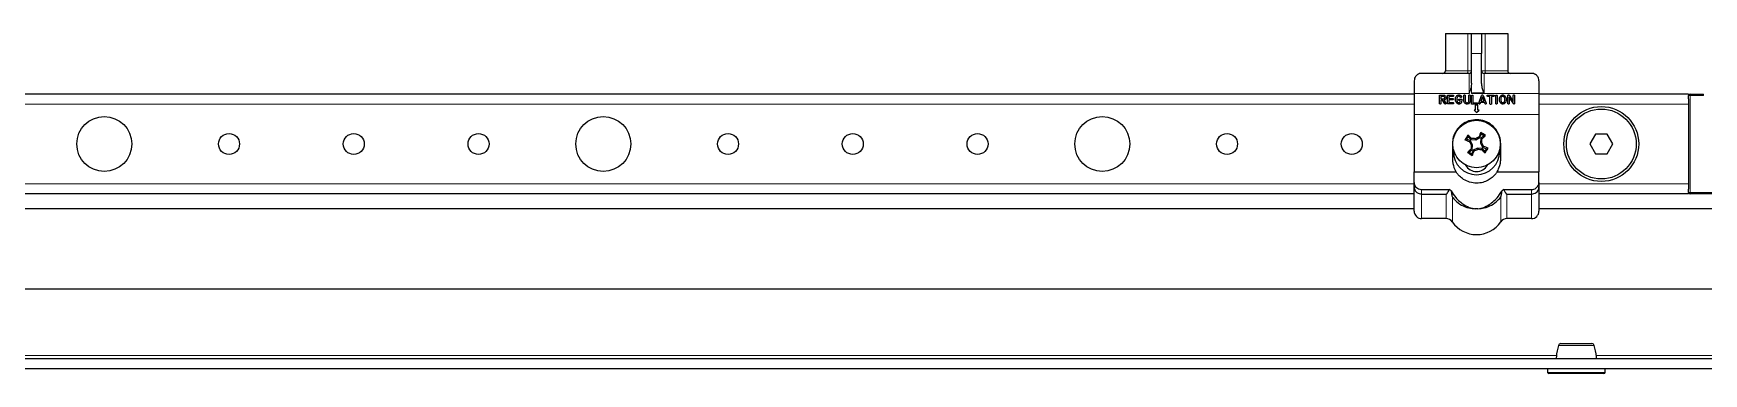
# Model space of a CAD drawing. Header units: millimetres. Extents: x -596 to 1663, y -811 to 1017.
# Drawn here: x 1136.7 to 1471.4, y -693 to -624.8 of the extents above; entities that cross this region are included whole.
import ezdxf

# ---------------------------------------------------------------- set-up
doc = ezdxf.new("R2010")
doc.units = ezdxf.units.MM

msp = doc.modelspace()

# ---------------------------------------------------------------- linework, layer by layer
at = {"color": 7, "linetype": 'Continuous', "lineweight": 25}
for p, q in [((1419.64, -624.81), (1419.64, -632.31)), ((1419.64, -624.81), (1424.17, -624.81)), ((1424.17, -624.81), (1424.89, -624.81)), ((1424.89, -624.81), (1426.89, -624.81)), ((1424.89, -628.81), (1424.89, -624.81)), ((1426.89, -624.81), (1426.89, -628.81)), ((1426.89, -624.81), (1427.61, -624.81)), ((1427.61, -624.81), (1432.14, -624.81)), ((1432.14, -624.81), (1432.14, -632.31)), ((1424.89, -634.74), (1424.89, -628.81)), ((1426.89, -634.74), (1426.89, -628.81)), ((1413.39, -634.31), (1413.39, -636.81)), ((1424.39, -632.81), (1414.89, -632.81)), ((1436.89, -632.81), (1427.39, -632.81)), ((1438.39, -634.31), (1438.39, -636.81)), ((1413.39, -636.96), (833.39, -636.96)), ((1413.39, -636.81), (1413.39, -641.06)), ((1418.48, -638.82), (1418.48, -637.16)), ((1418.48, -637.16), (1419.24, -637.16)), ((1419.24, -637.42), (1418.75, -637.42)), ((1418.75, -637.42), (1418.75, -637.92)), ((1418.75, -637.92), (1419.34, -637.92)), ((1419.04, -638.19), (1418.75, -638.19)), ((1418.75, -638.19), (1418.75, -638.82)), ((1419.53, -638.9), (1419.04, -638.19)), ((1419.34, -638.19), (1419.74, -638.76)), ((1420.09, -637.16), (1421.15, -637.16)), ((1420.09, -638.93), (1420.09, -637.16)), ((1421.15, -638.93), (1420.09, -638.93)), ((1421.15, -637.42), (1420.35, -637.42)), ((1420.35, -637.42), (1420.35, -637.83)), ((1420.35, -637.83), (1421.1, -637.83)), ((1421.1, -638.09), (1420.35, -638.09)), ((1420.35, -638.09), (1420.35, -638.67)), ((1420.35, -638.67), (1421.15, -638.67)), ((1422.42, -638), (1422.92, -638)), ((1422.63, -638.26), (1422.42, -638.26)), ((1422.92, -638), (1422.92, -638.29)), ((1423.35, -638.35), (1423.35, -637.27)), ((1423.61, -637.27), (1423.61, -638.34)), ((1424.36, -638.33), (1424.36, -637.27)), ((1424.62, -637.27), (1424.62, -638.33)), ((1424.91, -638.96), (1424.91, -637.29)), ((1425.97, -638.96), (1424.91, -638.96)), ((1425.17, -637.29), (1425.17, -638.69)), ((1425.17, -638.69), (1425.97, -638.69)), ((1426.14, -639.16), (1425.64, -639.16)), ((1425.64, -639.16), (1425.64, -640.16)), ((1426.14, -640.16), (1426.14, -639.16)), ((1426.33, -638.78), (1426.9, -637.24)), ((1426.67, -638.62), (1426.58, -638.87)), ((1427.48, -638.62), (1426.67, -638.62)), ((1427.07, -637.48), (1426.76, -638.36)), ((1426.76, -638.36), (1427.39, -638.36)), ((1427.39, -638.36), (1427.07, -637.48)), ((1427.23, -637.26), (1427.82, -638.78)), ((1427.57, -638.86), (1427.48, -638.62)), ((1428.16, -637.16), (1429.28, -637.16)), ((1428.57, -637.42), (1428.16, -637.42)), ((1428.57, -638.89), (1428.57, -637.42)), ((1429.28, -637.42), (1428.89, -637.42)), ((1428.89, -637.42), (1428.89, -638.89)), ((1429.75, -638.82), (1429.75, -637.29)), ((1430.01, -637.29), (1430.01, -638.82)), ((1432.17, -638.82), (1432.17, -637.26)), ((1433.27, -638.85), (1432.43, -637.58)), ((1432.43, -637.58), (1432.43, -638.82)), ((1432.44, -637.21), (1433.25, -638.45)), ((1433.25, -638.45), (1433.25, -637.27)), ((1433.51, -637.27), (1433.51, -638.82)), ((1438.39, -636.81), (1438.39, -641.06)), ((1468.39, -636.96), (1438.39, -636.96)), ((1468.39, -636.96), (1468.39, -637.26)), ((1468.39, -637.9), (1468.39, -637.26)), ((1468.39, -637.9), (1468.39, -638.96)), ((1468.39, -638.96), (1468.39, -654.96)), ((1468.69, -636.96), (1471.39, -636.96)), ((1413.39, -641.06), (1413.39, -652.56)), ((1425.39, -640.16), (1425.89, -640.66)), ((1425.64, -640.16), (1425.39, -640.16)), ((1425.89, -640.66), (1426.39, -640.16)), ((1426.39, -640.16), (1426.14, -640.16)), ((1438.39, -641.06), (1438.39, -652.56)), ((1423.87, -646), (1424.21, -645.5)), ((1424.21, -645.5), (1424.18, -645.17)), ((1424.21, -645.5), (1424.75, -646.08)), ((1424.75, -646.08), (1424.85, -645.86)), ((1425.72, -646.13), (1425.67, -645.9)), ((1425.72, -646.13), (1426.58, -645.69)), ((1426.58, -645.69), (1426.4, -645.53)), ((1426.58, -645.69), (1426.84, -644.94)), ((1426.76, -645.81), (1426.71, -646.78)), ((1426.84, -644.94), (1426.74, -644.63)), ((1427.35, -645.27), (1426.76, -645.81)), ((1426.76, -645.81), (1426.99, -645.92)), ((1426.84, -644.94), (1427.35, -645.27)), ((1427.35, -645.27), (1427.67, -645.24)), ((1449.74, -644.96), (1448.58, -646.96)), ((1452.04, -644.96), (1449.74, -644.96)), ((1453.2, -646.96), (1452.04, -644.96)), ((1421.04, -646.96), (1421.04, -649.96)), ((1421.24, -648.46), (1421.04, -648.46)), ((1423.87, -646), (1423.57, -646.11)), ((1424.63, -646.26), (1423.87, -646)), ((1424.43, -648.64), (1424.11, -648.67)), ((1424.43, -648.64), (1425.02, -648.1)), ((1424.94, -648.97), (1424.43, -648.64)), ((1424.63, -646.26), (1424.47, -646.45)), ((1425.07, -647.13), (1424.63, -646.26)), ((1424.75, -646.08), (1425.72, -646.13)), ((1425.02, -648.1), (1424.79, -647.99)), ((1425.07, -647.13), (1424.83, -647.18)), ((1425.2, -648.22), (1424.94, -648.97)), ((1424.94, -648.97), (1425.04, -649.28)), ((1425.02, -648.1), (1425.07, -647.13)), ((1426.06, -647.78), (1425.2, -648.22)), ((1425.2, -648.22), (1425.38, -648.38)), ((1426.06, -647.78), (1426.11, -648.01)), ((1427.03, -647.83), (1426.06, -647.78)), ((1426.71, -646.78), (1426.95, -646.73)), ((1426.71, -646.78), (1427.15, -647.65)), ((1427.03, -647.83), (1426.93, -648.05)), ((1427.58, -648.41), (1427.03, -647.83)), ((1427.15, -647.65), (1427.31, -647.46)), ((1427.15, -647.65), (1427.91, -647.91)), ((1427.91, -647.91), (1427.58, -648.41)), ((1427.58, -648.41), (1427.6, -648.74)), ((1427.91, -647.91), (1428.21, -647.8)), ((1430.74, -648.46), (1430.54, -648.46)), ((1430.74, -649.96), (1430.74, -646.96)), ((1448.58, -646.96), (1449.74, -648.96)), ((1449.74, -648.96), (1452.04, -648.96)), ((1452.04, -648.96), (1453.2, -646.96)), ((1413.39, -654.7), (1413.39, -652.56)), ((1413.39, -652.56), (1421.8, -652.56)), ((1429.98, -652.56), (1438.39, -652.56)), ((1438.39, -654.7), (1438.39, -652.56)), ((1413.39, -655.61), (1413.39, -654.7)), ((1413.39, -660.41), (1413.39, -655.61)), ((1438.39, -654.7), (1438.39, -655.61)), ((1438.39, -655.61), (1438.39, -660.41)), ((1468.39, -654.96), (1468.39, -656.01)), ((1468.39, -656.66), (1468.39, -656.01)), ((1413.39, -656.96), (833.39, -656.96)), ((1414.89, -656.09), (1420.41, -656.09)), ((1414.89, -656.99), (1419.8, -656.99)), ((1431.37, -656.09), (1436.89, -656.09)), ((1431.98, -656.99), (1436.89, -656.99)), ((1468.39, -656.96), (1438.39, -656.96)), ((1468.39, -656.66), (1468.39, -656.96)), ((1493.09, -656.96), (1468.69, -656.96)), ((1413.39, -659.96), (806.89, -659.96)), ((1419.8, -661.91), (1414.89, -661.91)), ((1436.89, -661.91), (1431.98, -661.91)), ((1494.89, -659.96), (1438.39, -659.96)), ((806.89, -675.96), (1494.89, -675.96)), ((756.19, -689.96), (1545.59, -689.96)), ((756.19, -691.96), (1545.59, -691.96)), ((1440.14, -691.96), (1440.14, -692.71)), ((1451.64, -692.71), (1451.64, -691.96)), ((1451.39, -692.96), (1440.39, -692.96))]:
    msp.add_line(p, q, dxfattribs=at)
at = {"color": 8, "linetype": 'Continuous', "lineweight": 18}
for p, q in [((1424.17, -632.31), (1424.17, -624.81)), ((1427.61, -624.81), (1427.61, -632.31)), ((1426.89, -628.81), (1424.89, -628.81)), ((1419.64, -632.31), (1424.17, -632.31)), ((1424.17, -632.31), (1424.89, -632.31)), ((1426.89, -632.31), (1427.61, -632.31)), ((1427.61, -632.31), (1432.14, -632.31)), ((1424.39, -636.81), (1424.39, -632.81)), ((1424.89, -636.81), (1424.89, -634.74)), ((1427.39, -632.81), (1427.39, -636.73)), ((1413.39, -638.96), (833.39, -638.96)), ((1424.39, -636.81), (1413.39, -636.81)), ((1438.39, -636.81), (1424.89, -636.81)), ((1468.39, -638.96), (1438.39, -638.96)), ((1468.39, -637.26), (1468.69, -637.26)), ((1468.69, -637.26), (1468.69, -636.96)), ((1471.39, -637.26), (1468.69, -637.26)), ((1468.69, -637.26), (1468.69, -656.66)), ((1471.39, -636.96), (1471.39, -637.26)), ((1438.39, -641.06), (1413.39, -641.06)), ((1413.39, -654.96), (833.39, -654.96)), ((1468.39, -654.96), (1438.39, -654.96)), ((1414.89, -656.09), (1414.89, -656.99)), ((1414.89, -656.99), (1414.89, -661.91)), ((1419.8, -661.91), (1419.8, -656.99)), ((1421.04, -657.59), (1421.04, -662.55)), ((1430.74, -662.55), (1430.74, -657.59)), ((1431.98, -656.99), (1431.98, -661.91)), ((1436.89, -656.99), (1436.89, -656.09)), ((1436.89, -661.91), (1436.89, -656.99)), ((1468.39, -656.66), (1468.69, -656.66)), ((1468.69, -656.66), (1493.09, -656.66)), ((1468.69, -656.96), (1468.69, -656.66)), ((1441.92, -689.36), (859.86, -689.36)), ((1545.29, -689.36), (1449.86, -689.36)), ((1440.14, -692.71), (1451.64, -692.71))]:
    msp.add_line(p, q, dxfattribs=at)
at = {"color": 8, "linetype": 'Continuous', "lineweight": 18, "flags": 128}
for points in [[(1424.17, -632.31), (1424.16, -632.4), (1424.16, -632.5), (1424.14, -632.58), (1424.13, -632.66), (1424.1, -632.72), (1424.08, -632.77), (1424.05, -632.8), (1424.03, -632.81)], [(1427.75, -632.81), (1427.73, -632.8), (1427.7, -632.77), (1427.68, -632.72), (1427.65, -632.66), (1427.64, -632.58), (1427.62, -632.5), (1427.62, -632.4), (1427.61, -632.31)]]:
    msp.add_lwpolyline(points, dxfattribs=at)
at = {"color": 7, "linetype": 'Continuous', "lineweight": 25}
for centre, radius in [((1150.89, -646.96), 5.5), ((1250.89, -646.96), 5.5), ((1350.89, -646.96), 5.5), ((1425.89, -646.96), 4.75), ((1450.89, -646.96), 7.5), ((1450.89, -646.96), 7), ((1175.89, -646.96), 2.1), ((1200.89, -646.96), 2.1), ((1225.89, -646.96), 2.1), ((1275.89, -646.96), 2.1), ((1300.89, -646.96), 2.1), ((1325.89, -646.96), 2.1), ((1375.89, -646.96), 2.1), ((1400.89, -646.96), 2.1)]:
    msp.add_circle(centre, radius, dxfattribs=at)
for centre, radius, start, end in [((1419.14, -632.31), 0.5, 270, 0), ((1424.39, -632.31), 0.5, 270, 0), ((1427.39, -632.31), 0.5, 180, 270), ((1432.64, -632.31), 0.5, 180, 270), ((1468.69, -637.26), 0.3, 90, 180), ((1486.61, -686.51), 74.88, 146.4919, 147.3486), ((1375.21, -693.85), 69.05, 44.0348, 44.8347), ((1421.88, -721.41), 75.61, 87.129, 87.7468), ((1459.65, -713.44), 75.61, 116.0937, 116.7115), ((1491.2, -669.37), 69.05, 159.0058, 159.8057), ((1386.34, -707.68), 74.88, 56.4919, 57.3486), ((1351.43, -642.94), 75.61, 357.129, 357.7468), ((1378.99, -596.28), 69.05, 314.0348, 314.8347), ((1425.89, -648.46), 4.65, 180, 0), ((1448.3, -581.65), 69.05, 249.0058, 249.8057), ((1472.79, -697.63), 69.05, 134.0348, 134.8347), ((1465.44, -586.24), 74.88, 236.4919, 237.3486), ((1492.37, -613.19), 75.61, 206.0937, 206.7115), ((1500.35, -650.97), 75.61, 177.129, 177.7468), ((1360.58, -624.54), 69.05, 339.0058, 339.8057), ((1392.13, -580.47), 75.61, 296.0937, 296.7115), ((1429.9, -572.5), 75.61, 267.129, 267.7468), ((1476.57, -600.06), 69.05, 224.0348, 224.8347), ((1359.41, -680.72), 75.61, 26.0937, 26.7115), ((1403.48, -712.26), 69.05, 69.0058, 69.8057), ((1365.17, -607.4), 74.88, 326.4919, 327.3486), ((1425.89, -649.96), 2.5, 209.1764, 330.8236), ((1468.69, -656.66), 0.3, 180, 270), ((1414.89, -660.41), 1.5, 180, 270), ((1419.8, -663.41), 1.5, 34.5604, 90), ((1425.89, -659.21), 5.9, 214.5604, 325.4396), ((1431.98, -663.41), 1.5, 90, 145.4396), ((1436.89, -660.41), 1.5, 270, 0), ((1442.78, -687.46), 0.5, 89.9982, 165.4001), ((1449, -687.46), 0.5, 15.316, 90.0228), ((1440.39, -692.71), 0.25, 180, 270), ((1451.39, -692.71), 0.25, 270, 0)]:
    msp.add_arc(centre, radius, start, end, dxfattribs=at)
msp.add_ellipse((16854.07, -636.81), major_axis=(15429.18, 0), ratio=0.000259, start_param=3.123591, end_param=3.141593, dxfattribs=at)
for points, knots in [([(1414.89, -632.81), (1414.89, -632.81), (1414.82, -632.81), (1414.47, -632.83), (1413.94, -633.06), (1413.47, -633.64), (1413.41, -634.12), (1413.39, -634.31)], [0, 0, 0, 0, 0.003231, 0.101221, 0.514725, 0.80586, 1, 1, 1, 1]), ([(1424.89, -634.74), (1424.85, -635.08), (1424.77, -635.78), (1424.52, -636.45), (1424.39, -636.8), (1424.39, -636.81)], [0, 0, 0, 0, 0.475461, 0.994056, 1, 1, 1, 1]), ([(1427.39, -636.73), (1427.39, -636.73), (1427.39, -636.73), (1427.38, -636.73), (1427.37, -636.71), (1427.33, -636.63), (1427.21, -636.3), (1426.99, -635.66), (1426.93, -635.07), (1426.89, -634.74)], [0, 0, 0, 0, 0.00167, 0.003889, 0.009531, 0.034361, 0.132751, 0.526214, 1, 1, 1, 1]), ([(1438.39, -634.31), (1438.37, -634.12), (1438.31, -633.64), (1437.84, -633.06), (1437.31, -632.83), (1436.96, -632.81), (1436.89, -632.81), (1436.89, -632.81)], [0, 0, 0, 0, 0.19414, 0.485275, 0.898779, 0.996769, 1, 1, 1, 1]), ([(1418.6, -638.96), (1418.58, -638.95), (1418.54, -638.95), (1418.5, -638.91), (1418.48, -638.87), (1418.48, -638.84), (1418.48, -638.82)], [0, 0, 0, 0, 0.280437, 0.558281, 0.778899, 1, 1, 1, 1]), ([(1418.75, -638.82), (1418.75, -638.84), (1418.74, -638.88), (1418.7, -638.93), (1418.65, -638.95), (1418.62, -638.95), (1418.6, -638.96)], [0, 0, 0, 0, 0.280498, 0.558325, 0.778868, 1, 1, 1, 1]), ([(1419.24, -637.16), (1419.32, -637.16), (1419.45, -637.17), (1419.56, -637.26), (1419.61, -637.29)], [0, 0, 0, 0, 0.559747, 1, 1, 1, 1]), ([(1419.43, -637.49), (1419.4, -637.47), (1419.34, -637.43), (1419.27, -637.42), (1419.24, -637.42)], [0, 0, 0, 0, 0.559136, 1, 1, 1, 1]), ([(1419.34, -637.92), (1419.36, -637.92), (1419.4, -637.91), (1419.42, -637.89), (1419.44, -637.88)], [0, 0, 0, 0, 0.558174, 1, 1, 1, 1]), ([(1419.58, -638.1), (1419.54, -638.12), (1419.47, -638.17), (1419.38, -638.18), (1419.34, -638.19)], [0, 0, 0, 0, 0.56031, 1, 1, 1, 1]), ([(1419.51, -637.68), (1419.51, -637.64), (1419.5, -637.57), (1419.45, -637.51), (1419.43, -637.49)], [0, 0, 0, 0, 0.559692, 1, 1, 1, 1]), ([(1419.44, -637.88), (1419.45, -637.86), (1419.48, -637.83), (1419.51, -637.77), (1419.51, -637.71), (1419.51, -637.68)], [0, 0, 0, 0, 0.279917, 0.56006, 1, 1, 1, 1]), ([(1419.63, -638.96), (1419.61, -638.95), (1419.59, -638.95), (1419.56, -638.94), (1419.54, -638.91), (1419.53, -638.9)], [0, 0, 0, 0, 0.28022, 0.561305, 1, 1, 1, 1]), ([(1419.78, -637.68), (1419.77, -637.77), (1419.75, -637.94), (1419.63, -638.05), (1419.58, -638.1)], [0, 0, 0, 0, 0.5594568, 1, 1, 1, 1]), ([(1419.61, -637.29), (1419.67, -637.36), (1419.76, -637.47), (1419.77, -637.62), (1419.78, -637.68)], [0, 0, 0, 0, 0.558947, 1, 1, 1, 1]), ([(1419.78, -638.83), (1419.77, -638.85), (1419.76, -638.89), (1419.72, -638.93), (1419.67, -638.95), (1419.64, -638.95), (1419.63, -638.96)], [0, 0, 0, 0, 0.278138, 0.5585442, 0.7791606, 1, 1, 1, 1]), ([(1419.74, -638.76), (1419.75, -638.77), (1419.77, -638.79), (1419.78, -638.81), (1419.78, -638.83)], [0, 0, 0, 0, 0.561079, 1, 1, 1, 1]), ([(1421.1, -637.83), (1421.12, -637.83), (1421.16, -637.83), (1421.22, -637.86), (1421.25, -637.91), (1421.25, -637.94), (1421.25, -637.96)], [0, 0, 0, 0, 0.280945, 0.559897, 0.779525, 1, 1, 1, 1]), ([(1421.25, -637.96), (1421.25, -637.98), (1421.25, -638.03), (1421.19, -638.09), (1421.13, -638.09), (1421.1, -638.09)], [0, 0, 0, 0, 0.281099, 0.559768, 1, 1, 1, 1]), ([(1421.15, -637.16), (1421.17, -637.16), (1421.22, -637.16), (1421.27, -637.19), (1421.3, -637.24), (1421.3, -637.27), (1421.3, -637.29)], [0, 0, 0, 0, 0.280872, 0.559701, 0.779382, 1, 1, 1, 1]), ([(1421.3, -637.29), (1421.3, -637.31), (1421.3, -637.35), (1421.24, -637.42), (1421.19, -637.42), (1421.15, -637.42)], [0, 0, 0, 0, 0.281053, 0.559663, 1, 1, 1, 1]), ([(1421.15, -638.67), (1421.17, -638.67), (1421.22, -638.67), (1421.27, -638.7), (1421.3, -638.75), (1421.3, -638.78), (1421.3, -638.8)], [0, 0, 0, 0, 0.280912, 0.559714, 0.779499, 1, 1, 1, 1]), ([(1421.3, -638.8), (1421.3, -638.82), (1421.3, -638.86), (1421.24, -638.93), (1421.19, -638.93), (1421.15, -638.93)], [0, 0, 0, 0, 0.281214, 0.559901, 1, 1, 1, 1]), ([(1421.65, -638.06), (1421.65, -637.92), (1421.66, -637.68), (1421.79, -637.48), (1421.84, -637.39)], [0, 0, 0, 0, 0.5603404, 1, 1, 1, 1]), ([(1421.84, -638.66), (1421.78, -638.56), (1421.67, -638.37), (1421.65, -638.15), (1421.65, -638.06)], [0, 0, 0, 0, 0.559347, 1, 1, 1, 1]), ([(1421.84, -637.39), (1421.92, -637.31), (1422.06, -637.16), (1422.25, -637.14), (1422.33, -637.13)], [0, 0, 0, 0, 0.559217, 1, 1, 1, 1]), ([(1422.36, -638.96), (1422.31, -638.95), (1422.19, -638.94), (1422, -638.85), (1421.9, -638.73), (1421.84, -638.66)], [0, 0, 0, 0, 0.280314, 0.560507, 1, 1, 1, 1]), ([(1422.33, -637.4), (1422.29, -637.4), (1422.22, -637.41), (1422.09, -637.48), (1421.94, -637.69), (1421.92, -637.91), (1421.91, -638.06)], [0, 0, 0, 0, 0.125332, 0.250695, 0.500738, 1, 1, 1, 1]), ([(1421.91, -638.06), (1421.92, -638.14), (1421.92, -638.3), (1422, -638.43), (1422.03, -638.49)], [0, 0, 0, 0, 0.55998, 1, 1, 1, 1]), ([(1422.03, -638.49), (1422.08, -638.55), (1422.16, -638.66), (1422.3, -638.68), (1422.36, -638.69)], [0, 0, 0, 0, 0.560858, 1, 1, 1, 1]), ([(1422.29, -638.13), (1422.3, -638.11), (1422.3, -638.07), (1422.33, -638.02), (1422.38, -638), (1422.41, -638), (1422.42, -638)], [0, 0, 0, 0, 0.280637, 0.55889, 0.779144, 1, 1, 1, 1]), ([(1422.42, -638.26), (1422.4, -638.26), (1422.36, -638.26), (1422.32, -638.22), (1422.3, -638.17), (1422.3, -638.14), (1422.29, -638.13)], [0, 0, 0, 0, 0.280664, 0.558735, 0.779002, 1, 1, 1, 1]), ([(1422.33, -637.13), (1422.4, -637.14), (1422.53, -637.14), (1422.64, -637.2), (1422.68, -637.22)], [0, 0, 0, 0, 0.560514, 1, 1, 1, 1]), ([(1422.52, -637.44), (1422.48, -637.43), (1422.42, -637.4), (1422.35, -637.4), (1422.33, -637.4)], [0, 0, 0, 0, 0.558634, 1, 1, 1, 1]), ([(1422.36, -638.69), (1422.39, -638.69), (1422.44, -638.69), (1422.54, -638.64), (1422.57, -638.57), (1422.59, -638.52)], [0, 0, 0, 0, 0.281265, 0.561609, 1, 1, 1, 1]), ([(1422.71, -638.83), (1422.65, -638.87), (1422.55, -638.94), (1422.42, -638.95), (1422.36, -638.96)], [0, 0, 0, 0, 0.558998, 1, 1, 1, 1]), ([(1422.62, -637.56), (1422.6, -637.54), (1422.57, -637.49), (1422.53, -637.46), (1422.52, -637.44)], [0, 0, 0, 0, 0.560467, 1, 1, 1, 1]), ([(1422.59, -638.52), (1422.6, -638.48), (1422.62, -638.39), (1422.63, -638.3), (1422.63, -638.26)], [0, 0, 0, 0, 0.559597, 1, 1, 1, 1]), ([(1422.73, -637.62), (1422.7, -637.62), (1422.66, -637.61), (1422.63, -637.58), (1422.62, -637.56)], [0, 0, 0, 0, 0.558039, 1, 1, 1, 1]), ([(1422.68, -637.22), (1422.72, -637.25), (1422.78, -637.31), (1422.83, -637.38), (1422.85, -637.41)], [0, 0, 0, 0, 0.559542, 1, 1, 1, 1]), ([(1422.92, -638.29), (1422.91, -638.41), (1422.9, -638.61), (1422.77, -638.76), (1422.71, -638.83)], [0, 0, 0, 0, 0.560493, 1, 1, 1, 1]), ([(1422.88, -637.49), (1422.88, -637.51), (1422.87, -637.55), (1422.83, -637.59), (1422.78, -637.62), (1422.75, -637.62), (1422.73, -637.62)], [0, 0, 0, 0, 0.277709, 0.558209, 0.77892, 1, 1, 1, 1]), ([(1422.85, -637.41), (1422.86, -637.43), (1422.88, -637.45), (1422.88, -637.48), (1422.88, -637.49)], [0, 0, 0, 0, 0.560691, 1, 1, 1, 1]), ([(1423.35, -637.27), (1423.35, -637.25), (1423.35, -637.21), (1423.38, -637.16), (1423.42, -637.14), (1423.45, -637.13), (1423.47, -637.13)], [0, 0, 0, 0, 0.280849, 0.55949, 0.779158, 1, 1, 1, 1]), ([(1423.56, -638.82), (1423.49, -638.74), (1423.37, -638.61), (1423.35, -638.43), (1423.35, -638.35)], [0, 0, 0, 0, 0.558332, 1, 1, 1, 1]), ([(1423.47, -637.13), (1423.49, -637.13), (1423.53, -637.14), (1423.59, -637.17), (1423.61, -637.22), (1423.61, -637.25), (1423.61, -637.27)], [0, 0, 0, 0, 0.2809103, 0.559174, 0.7791663, 1, 1, 1, 1]), ([(1424.01, -638.96), (1423.92, -638.95), (1423.76, -638.95), (1423.62, -638.86), (1423.56, -638.82)], [0, 0, 0, 0, 0.5592502, 1, 1, 1, 1]), ([(1423.61, -638.34), (1423.62, -638.4), (1423.63, -638.51), (1423.7, -638.58), (1423.73, -638.61)], [0, 0, 0, 0, 0.560313, 1, 1, 1, 1]), ([(1423.73, -638.61), (1423.78, -638.64), (1423.85, -638.69), (1423.95, -638.69), (1423.99, -638.69)], [0, 0, 0, 0, 0.559441, 1, 1, 1, 1]), ([(1423.99, -638.69), (1424.04, -638.69), (1424.15, -638.67), (1424.28, -638.59), (1424.35, -638.46), (1424.35, -638.37), (1424.36, -638.33)], [0, 0, 0, 0, 0.280935, 0.559487, 0.779245, 1, 1, 1, 1]), ([(1424.62, -638.33), (1424.61, -638.42), (1424.6, -638.61), (1424.44, -638.83), (1424.22, -638.93), (1424.08, -638.95), (1424.01, -638.96)], [0, 0, 0, 0, 0.280416, 0.558636, 0.778958, 1, 1, 1, 1]), ([(1424.36, -637.27), (1424.36, -637.25), (1424.36, -637.21), (1424.39, -637.16), (1424.43, -637.14), (1424.46, -637.13), (1424.48, -637.13)], [0, 0, 0, 0, 0.2809, 0.559498, 0.779148, 1, 1, 1, 1]), ([(1424.48, -637.13), (1424.5, -637.13), (1424.54, -637.14), (1424.59, -637.17), (1424.62, -637.22), (1424.62, -637.25), (1424.62, -637.27)], [0, 0, 0, 0, 0.2808885, 0.5590229, 0.7791551, 1, 1, 1, 1]), ([(1424.91, -637.29), (1424.91, -637.27), (1424.91, -637.23), (1424.94, -637.18), (1424.98, -637.16), (1425.01, -637.16), (1425.03, -637.16)], [0, 0, 0, 0, 0.280912, 0.559405, 0.779108, 1, 1, 1, 1]), ([(1425.03, -637.16), (1425.05, -637.16), (1425.09, -637.16), (1425.14, -637.19), (1425.17, -637.24), (1425.17, -637.28), (1425.17, -637.29)], [0, 0, 0, 0, 0.280813, 0.559099, 0.77917, 1, 1, 1, 1]), ([(1425.97, -638.69), (1425.99, -638.69), (1426.03, -638.69), (1426.09, -638.72), (1426.12, -638.77), (1426.12, -638.81), (1426.12, -638.82)], [0, 0, 0, 0, 0.280855, 0.559718, 0.779518, 1, 1, 1, 1]), ([(1426.12, -638.82), (1426.12, -638.84), (1426.12, -638.89), (1426.06, -638.95), (1426.01, -638.95), (1425.97, -638.96)], [0, 0, 0, 0, 0.281266, 0.560078, 1, 1, 1, 1]), ([(1426.32, -638.83), (1426.32, -638.82), (1426.32, -638.8), (1426.33, -638.79), (1426.33, -638.78)], [0, 0, 0, 0, 0.559504, 1, 1, 1, 1]), ([(1426.45, -638.96), (1426.43, -638.95), (1426.39, -638.95), (1426.35, -638.91), (1426.32, -638.87), (1426.32, -638.85), (1426.32, -638.83)], [0, 0, 0, 0, 0.279579, 0.559194, 0.779582, 1, 1, 1, 1]), ([(1426.58, -638.87), (1426.57, -638.88), (1426.56, -638.91), (1426.51, -638.95), (1426.47, -638.95), (1426.45, -638.96)], [0, 0, 0, 0, 0.28077, 0.560807, 1, 1, 1, 1]), ([(1426.9, -637.24), (1426.91, -637.23), (1426.93, -637.19), (1426.97, -637.14), (1427.02, -637.14), (1427.05, -637.13)], [0, 0, 0, 0, 0.2814649, 0.5617718, 1, 1, 1, 1]), ([(1427.05, -637.13), (1427.07, -637.14), (1427.12, -637.14), (1427.19, -637.18), (1427.21, -637.23), (1427.23, -637.26)], [0, 0, 0, 0, 0.281226, 0.561522, 1, 1, 1, 1]), ([(1427.69, -638.96), (1427.67, -638.95), (1427.64, -638.95), (1427.6, -638.92), (1427.58, -638.88), (1427.57, -638.86)], [0, 0, 0, 0, 0.280695, 0.560335, 1, 1, 1, 1]), ([(1427.83, -638.83), (1427.83, -638.85), (1427.82, -638.89), (1427.78, -638.93), (1427.73, -638.95), (1427.7, -638.95), (1427.69, -638.96)], [0, 0, 0, 0, 0.278517, 0.558613, 0.779333, 1, 1, 1, 1]), ([(1427.82, -638.78), (1427.82, -638.79), (1427.83, -638.81), (1427.83, -638.82), (1427.83, -638.83)], [0, 0, 0, 0, 0.560081, 1, 1, 1, 1]), ([(1428.02, -637.29), (1428.02, -637.27), (1428.03, -637.23), (1428.06, -637.18), (1428.11, -637.16), (1428.14, -637.16), (1428.16, -637.16)], [0, 0, 0, 0, 0.2807125, 0.5587014, 0.7790455, 1, 1, 1, 1]), ([(1428.16, -637.42), (1428.14, -637.42), (1428.1, -637.42), (1428.05, -637.39), (1428.03, -637.34), (1428.02, -637.31), (1428.02, -637.29)], [0, 0, 0, 0, 0.28076, 0.558821, 0.778915, 1, 1, 1, 1]), ([(1428.72, -639.03), (1428.7, -639.03), (1428.65, -639.02), (1428.6, -638.99), (1428.58, -638.94), (1428.58, -638.91), (1428.57, -638.89)], [0, 0, 0, 0, 0.2808221, 0.5590594, 0.7790938, 1, 1, 1, 1]), ([(1428.89, -638.89), (1428.88, -638.91), (1428.88, -638.96), (1428.82, -639.02), (1428.76, -639.03), (1428.72, -639.03)], [0, 0, 0, 0, 0.280801, 0.559621, 1, 1, 1, 1]), ([(1429.28, -637.16), (1429.3, -637.16), (1429.34, -637.16), (1429.4, -637.19), (1429.43, -637.24), (1429.44, -637.27), (1429.44, -637.29)], [0, 0, 0, 0, 0.280951, 0.559967, 0.779431, 1, 1, 1, 1]), ([(1429.44, -637.29), (1429.44, -637.31), (1429.43, -637.36), (1429.37, -637.42), (1429.31, -637.42), (1429.28, -637.42)], [0, 0, 0, 0, 0.281019, 0.559679, 1, 1, 1, 1]), ([(1429.75, -637.29), (1429.75, -637.27), (1429.75, -637.23), (1429.78, -637.18), (1429.82, -637.16), (1429.85, -637.16), (1429.87, -637.16)], [0, 0, 0, 0, 0.280828, 0.559417, 0.779393, 1, 1, 1, 1]), ([(1429.87, -638.96), (1429.85, -638.95), (1429.81, -638.95), (1429.77, -638.91), (1429.75, -638.87), (1429.75, -638.84), (1429.75, -638.82)], [0, 0, 0, 0, 0.280437, 0.558281, 0.778899, 1, 1, 1, 1]), ([(1429.87, -637.16), (1429.89, -637.16), (1429.93, -637.16), (1429.99, -637.19), (1430.01, -637.24), (1430.01, -637.27), (1430.01, -637.29)], [0, 0, 0, 0, 0.2807653, 0.5591779, 0.7791749, 1, 1, 1, 1]), ([(1430.01, -638.82), (1430.01, -638.84), (1430.01, -638.89), (1429.97, -638.93), (1429.92, -638.95), (1429.89, -638.95), (1429.87, -638.96)], [0, 0, 0, 0, 0.280518, 0.5583, 0.778735, 1, 1, 1, 1]), ([(1430.47, -638.05), (1430.48, -637.93), (1430.49, -637.71), (1430.59, -637.51), (1430.64, -637.43)], [0, 0, 0, 0, 0.559914, 1, 1, 1, 1]), ([(1430.65, -638.67), (1430.59, -638.56), (1430.48, -638.37), (1430.47, -638.15), (1430.47, -638.05)], [0, 0, 0, 0, 0.559149, 1, 1, 1, 1]), ([(1430.64, -637.43), (1430.71, -637.34), (1430.83, -637.17), (1431.03, -637.15), (1431.12, -637.13)], [0, 0, 0, 0, 0.560137, 1, 1, 1, 1]), ([(1431.14, -638.96), (1431.09, -638.95), (1430.98, -638.94), (1430.79, -638.85), (1430.7, -638.74), (1430.65, -638.67)], [0, 0, 0, 0, 0.280367, 0.560574, 1, 1, 1, 1]), ([(1430.83, -637.6), (1430.8, -637.68), (1430.74, -637.83), (1430.73, -637.98), (1430.73, -638.05)], [0, 0, 0, 0, 0.559075, 1, 1, 1, 1]), ([(1430.73, -638.05), (1430.74, -638.14), (1430.74, -638.3), (1430.81, -638.43), (1430.84, -638.5)], [0, 0, 0, 0, 0.5602735, 1, 1, 1, 1]), ([(1431.12, -637.4), (1431.08, -637.4), (1431.01, -637.41), (1430.91, -637.48), (1430.86, -637.55), (1430.83, -637.6)], [0, 0, 0, 0, 0.279832, 0.559843, 1, 1, 1, 1]), ([(1430.84, -638.5), (1430.88, -638.56), (1430.96, -638.66), (1431.09, -638.68), (1431.14, -638.69)], [0, 0, 0, 0, 0.5605673, 1, 1, 1, 1]), ([(1431.12, -637.13), (1431.18, -637.14), (1431.29, -637.15), (1431.49, -637.24), (1431.59, -637.35), (1431.65, -637.43)], [0, 0, 0, 0, 0.280496, 0.560765, 1, 1, 1, 1]), ([(1431.46, -637.6), (1431.41, -637.54), (1431.32, -637.42), (1431.18, -637.41), (1431.12, -637.4)], [0, 0, 0, 0, 0.559596, 1, 1, 1, 1]), ([(1431.14, -638.69), (1431.18, -638.69), (1431.26, -638.68), (1431.38, -638.62), (1431.43, -638.54), (1431.47, -638.5)], [0, 0, 0, 0, 0.2804348, 0.5606046, 1, 1, 1, 1]), ([(1431.66, -638.67), (1431.58, -638.76), (1431.44, -638.92), (1431.24, -638.95), (1431.14, -638.96)], [0, 0, 0, 0, 0.559137, 1, 1, 1, 1]), ([(1431.57, -638.05), (1431.57, -637.96), (1431.56, -637.81), (1431.49, -637.66), (1431.46, -637.6)], [0, 0, 0, 0, 0.5600457, 1, 1, 1, 1]), ([(1431.47, -638.5), (1431.5, -638.42), (1431.56, -638.28), (1431.57, -638.12), (1431.57, -638.05)], [0, 0, 0, 0, 0.559133, 1, 1, 1, 1]), ([(1431.65, -637.43), (1431.71, -637.54), (1431.82, -637.73), (1431.83, -637.96), (1431.83, -638.05)], [0, 0, 0, 0, 0.559312, 1, 1, 1, 1]), ([(1431.83, -638.05), (1431.83, -638.18), (1431.81, -638.4), (1431.71, -638.59), (1431.66, -638.67)], [0, 0, 0, 0, 0.559865, 1, 1, 1, 1]), ([(1432.17, -637.26), (1432.17, -637.24), (1432.17, -637.21), (1432.2, -637.16), (1432.24, -637.14), (1432.27, -637.13), (1432.29, -637.13)], [0, 0, 0, 0, 0.280941, 0.559114, 0.779089, 1, 1, 1, 1]), ([(1432.29, -638.96), (1432.27, -638.95), (1432.23, -638.95), (1432.18, -638.9), (1432.17, -638.85), (1432.17, -638.82)], [0, 0, 0, 0, 0.281503, 0.560294, 1, 1, 1, 1]), ([(1432.29, -637.13), (1432.31, -637.13), (1432.34, -637.14), (1432.4, -637.16), (1432.42, -637.19), (1432.44, -637.21)], [0, 0, 0, 0, 0.2806376, 0.5608768, 1, 1, 1, 1]), ([(1432.43, -638.82), (1432.43, -638.84), (1432.43, -638.88), (1432.39, -638.93), (1432.34, -638.95), (1432.31, -638.95), (1432.29, -638.96)], [0, 0, 0, 0, 0.280569, 0.558477, 0.77887, 1, 1, 1, 1]), ([(1433.25, -637.27), (1433.25, -637.25), (1433.25, -637.21), (1433.28, -637.16), (1433.32, -637.14), (1433.35, -637.13), (1433.37, -637.13)], [0, 0, 0, 0, 0.280888, 0.559482, 0.77927, 1, 1, 1, 1]), ([(1433.39, -638.96), (1433.38, -638.95), (1433.34, -638.95), (1433.3, -638.91), (1433.28, -638.87), (1433.27, -638.85)], [0, 0, 0, 0, 0.278585, 0.558866, 1, 1, 1, 1]), ([(1433.37, -637.13), (1433.39, -637.13), (1433.43, -637.14), (1433.49, -637.17), (1433.51, -637.22), (1433.51, -637.25), (1433.51, -637.27)], [0, 0, 0, 0, 0.2808356, 0.55925, 0.7791823, 1, 1, 1, 1]), ([(1433.51, -638.82), (1433.51, -638.84), (1433.51, -638.88), (1433.48, -638.93), (1433.44, -638.95), (1433.41, -638.95), (1433.39, -638.96)], [0, 0, 0, 0, 0.280953, 0.559391, 0.779073, 1, 1, 1, 1]), ([(1430.74, -646.96), (1430.7, -646.45), (1430.61, -645.44), (1429.83, -643.98), (1428.65, -642.86), (1427.18, -642.19), (1425.56, -642.03), (1423.96, -642.4), (1422.58, -643.29), (1421.6, -644.53), (1421.11, -645.83), (1421.06, -646.62), (1421.04, -646.96)], [0, 0, 0, 0, 0.108524, 0.217459, 0.318088, 0.417791, 0.519828, 0.622975, 0.725929, 0.827131, 0.926323, 1, 1, 1, 1]), ([(1421.04, -649.96), (1421.12, -650.58), (1421.3, -651.85), (1421.76, -652.49), (1421.79, -652.54), (1421.8, -652.56)], [0, 0, 0, 0, 0.417668, 0.852903, 1, 1, 1, 1]), ([(1429.98, -652.56), (1429.96, -652.59), (1429.92, -652.66), (1429.56, -653.16), (1428.91, -653.8), (1427.98, -654.38), (1426.83, -654.77), (1425.51, -654.86), (1424.16, -654.56), (1423.03, -653.93), (1422.3, -653.25), (1421.92, -652.75), (1421.8, -652.57), (1421.8, -652.56), (1421.8, -652.56)], [0, 0, 0, 0, 0.088505, 0.177138, 0.262858, 0.344694, 0.430485, 0.525193, 0.625645, 0.723911, 0.812494, 0.894483, 0.978997, 1, 1, 1, 1]), ([(1429.98, -652.56), (1430.03, -652.48), (1430.15, -652.31), (1430.66, -651.24), (1430.72, -650.25), (1430.74, -649.96)], [0, 0, 0, 0, 0.378823, 0.812228, 1, 1, 1, 1]), ([(1413.39, -654.7), (1413.41, -654.84), (1413.43, -655.12), (1413.67, -655.53), (1414.03, -655.86), (1414.46, -656.06), (1414.76, -656.08), (1414.89, -656.09)], [0, 0, 0, 0, 0.205683, 0.411346, 0.618649, 0.832339, 1, 1, 1, 1]), ([(1413.39, -655.61), (1413.39, -655.62), (1413.39, -655.73), (1413.43, -655.98), (1413.59, -656.36), (1413.94, -656.7), (1414.38, -656.94), (1414.72, -656.97), (1414.89, -656.99)], [0, 0, 0, 0, 0.017854, 0.141405, 0.356083, 0.570731, 0.785365, 1, 1, 1, 1]), ([(1436.89, -656.09), (1437.06, -656.08), (1437.39, -656.04), (1437.84, -655.79), (1438.18, -655.43), (1438.36, -655.04), (1438.38, -654.8), (1438.39, -654.7)], [0, 0, 0, 0, 0.2129, 0.425707, 0.640613, 0.853382, 1, 1, 1, 1]), ([(1436.89, -656.99), (1437.06, -656.97), (1437.4, -656.94), (1437.84, -656.7), (1438.19, -656.36), (1438.35, -655.98), (1438.39, -655.73), (1438.39, -655.62), (1438.39, -655.61)], [0, 0, 0, 0, 0.2146349, 0.4292693, 0.6439174, 0.8585946, 0.982146, 1, 1, 1, 1]), ([(1419.8, -656.99), (1419.81, -656.99), (1419.82, -656.99), (1419.85, -656.98), (1419.92, -656.94), (1420.05, -656.8), (1420.22, -656.5), (1420.34, -656.24), (1420.41, -656.09)], [0, 0, 0, 0, 0.0083828, 0.0191253, 0.04457, 0.140638, 0.5211714, 1, 1, 1, 1]), ([(1420.78, -656.33), (1420.76, -656.31), (1420.65, -656.22), (1420.52, -656.15), (1420.41, -656.09)], [0, 0, 0, 0, 0.161974, 1, 1, 1, 1]), ([(1420.78, -656.33), (1420.8, -656.48), (1420.84, -656.76), (1420.91, -657.1), (1420.95, -657.34), (1421.01, -657.51), (1421.04, -657.59)], [0, 0, 0, 0, 0.383006, 0.690448, 0.847653, 1, 1, 1, 1]), ([(1420.78, -656.33), (1421.07, -656.79), (1421.79, -657.89), (1423.18, -659.06), (1424.53, -659.78), (1425.34, -659.9), (1425.63, -659.94)], [0, 0, 0, 0, 0.255351, 0.615516, 0.86211, 1, 1, 1, 1]), ([(1421.04, -657.59), (1421.22, -657.81), (1421.74, -658.44), (1422.84, -659.23), (1424.24, -659.8), (1425.2, -659.9), (1425.63, -659.94)], [0, 0, 0, 0, 0.169618, 0.470039, 0.762685, 1, 1, 1, 1]), ([(1426.15, -659.94), (1426.36, -659.91), (1427.09, -659.82), (1428.45, -659.18), (1429.92, -657.98), (1430.69, -656.81), (1431, -656.33)], [0, 0, 0, 0, 0.101651, 0.345128, 0.729048, 1, 1, 1, 1]), ([(1426.15, -659.94), (1426.58, -659.9), (1427.54, -659.8), (1428.93, -659.23), (1430.04, -658.44), (1430.56, -657.81), (1430.74, -657.59)], [0, 0, 0, 0, 0.237351, 0.529954, 0.830331, 1, 1, 1, 1]), ([(1430.74, -657.59), (1430.75, -657.59), (1430.75, -657.58), (1430.76, -657.57), (1430.77, -657.54), (1430.8, -657.44), (1430.87, -657.12), (1430.94, -656.74), (1430.99, -656.42), (1431, -656.33)], [0, 0, 0, 0, 0.003748, 0.008698, 0.018275, 0.054741, 0.199177, 0.774578, 1, 1, 1, 1]), ([(1431.37, -656.09), (1431.27, -656.15), (1431.14, -656.21), (1431.03, -656.31), (1431, -656.33)], [0, 0, 0, 0, 0.789403, 1, 1, 1, 1]), ([(1431.37, -656.09), (1431.4, -656.15), (1431.46, -656.29), (1431.56, -656.49), (1431.65, -656.66), (1431.73, -656.78), (1431.78, -656.85), (1431.82, -656.9), (1431.86, -656.93), (1431.89, -656.96), (1431.92, -656.98), (1431.95, -656.98), (1431.97, -656.99), (1431.98, -656.99), (1431.98, -656.99)], [0, 0, 0, 0, 0.193858, 0.459768, 0.637307, 0.756, 0.835565, 0.889145, 0.925488, 0.950425, 0.97632, 0.986721, 0.99531, 1, 1, 1, 1]), ([(1426.15, -659.94), (1426.05, -659.95), (1425.88, -659.96), (1425.7, -659.95), (1425.63, -659.94)], [0, 0, 0, 0, 0.558993, 1, 1, 1, 1]), ([(1442.3, -687.3), (1442.11, -688.05), (1441.89, -688.91), (1441.87, -689.83), (1441.87, -689.96)], [0, 0, 0, 0, 0.85815, 1, 1, 1, 1]), ([(1442.78, -686.96), (1442.82, -686.96), (1442.9, -686.96), (1443.46, -686.96), (1444.27, -686.96), (1445.26, -686.96), (1446.32, -686.96), (1447.11, -686.96), (1447.5, -686.96), (1447.59, -686.96)], [0, 0, 0, 0, 0.158514, 0.317278, 0.475863, 0.634247, 0.792477, 0.950708, 1, 1, 1, 1]), ([(1447.59, -686.96), (1447.78, -686.96), (1448.25, -686.96), (1448.8, -686.96), (1448.93, -686.96), (1448.99, -686.96)], [0, 0, 0, 0, 0.256553, 0.627981, 1, 1, 1, 1]), ([(1449.91, -689.96), (1449.91, -689.83), (1449.89, -688.91), (1449.67, -688.05), (1449.48, -687.3)], [0, 0, 0, 0, 0.14185, 1, 1, 1, 1])]:
    msp.add_open_spline(points, degree=3, knots=knots, dxfattribs=at)
at = {"color": 8, "linetype": 'Continuous', "lineweight": 18}
for points, knots in [([(1447.86, -687.33), (1447.75, -687.33), (1447.3, -687.33), (1446.78, -687.33), (1445.98, -687.33), (1445.16, -687.33), (1444.02, -687.33), (1443.07, -687.33), (1442.49, -687.33), (1442.23, -687.33), (1442.3, -687.33), (1442.31, -687.33)], [0, 0, 0, 0, 0.048751, 0.204942, 0.205393, 0.362034, 0.518827, 0.675799, 0.832923, 0.989778, 1, 1, 1, 1]), ([(1449.45, -687.33), (1449.46, -687.33), (1449.52, -687.33), (1449.21, -687.33), (1448.63, -687.33), (1448.08, -687.33), (1447.86, -687.33)], [0, 0, 0, 0, 0.083271, 0.424284, 0.764725, 1, 1, 1, 1])]:
    msp.add_open_spline(points, degree=3, knots=knots, dxfattribs=at)

doc.saveas('drawing.dxf')
